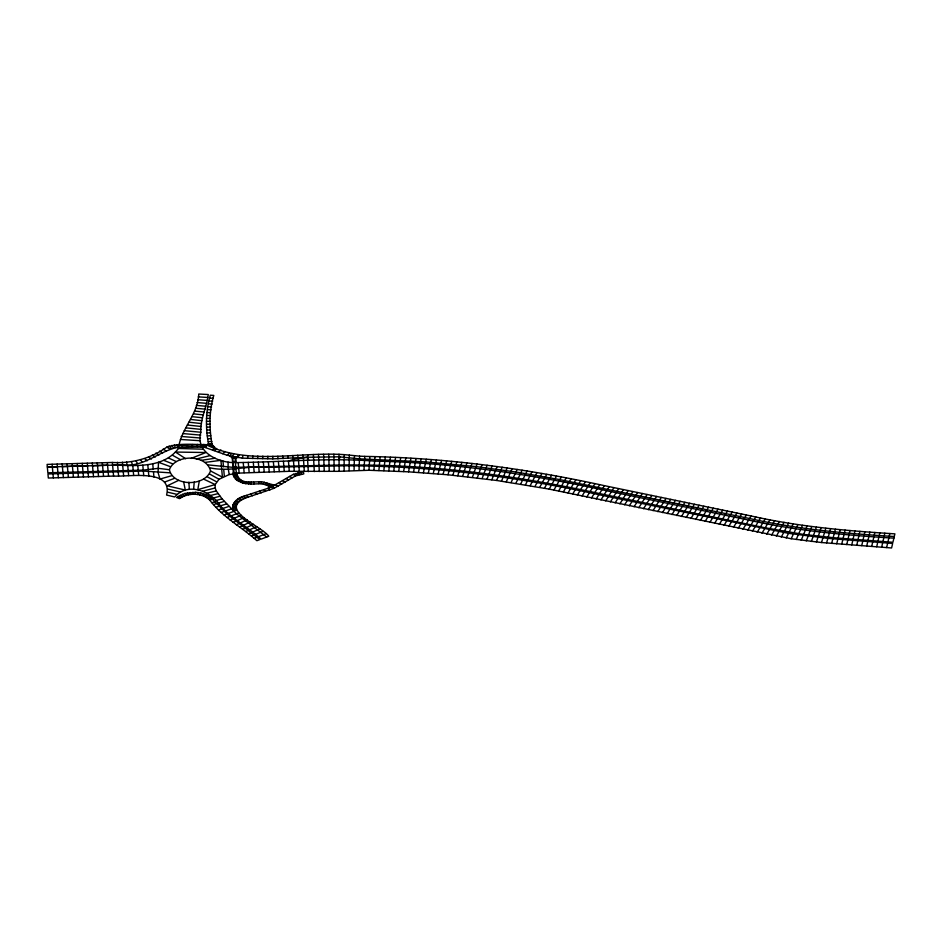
<?xml version="1.0" encoding="UTF-8"?>
<svg xmlns="http://www.w3.org/2000/svg" width="942" height="942" viewBox="0 0 942 942"><rect width="100%" height="100%" fill="white"/><g stroke="black" fill="none" stroke-linecap="round" stroke-linejoin="round"><path stroke-width="1.41" d="M344.136 470.988L344.136 465.795C429.835 465.654 515.25 476.299 598.877 494.691L788.513 533.337L827.865 538.377L892.651 543.428L891.591 547.973L821.518 542.533L791.186 538.742L549.198 489.122L496.622 480.455L447.98 474.792L408.592 471.836L368.97 470.27L339.179 471.33L289.276 471.318L239.15 473.096L229.212 474.556L219.027 479.278L215.176 484.553L215.176 487.968L216.271 490.912L222.076 498.848L236.466 513.802L266.704 537.022M208.312 464.924L233.604 467.409L344.136 464.924L344.148 454.633C298.143 451.477 249.312 465.76 205.992 444.671C193.051 444.648 179.321 442.822 166.899 447.061C150.92 458.46 131.856 463.629 112.357 462.451L47.1 464.406L47.854 472.813L143.243 470.105L158.433 468.339L169.372 469.717C173.198 486.59 204.826 486.661 210.537 470.953C206.698 454.079 175.082 454.009 169.372 469.717M231.52 453.561L229.73 455.952L232.309 457.93L233.498 475.792L236.689 480.232L243.177 483.246L251.161 484.106L251.184 482.068L261.499 481.715L274.581 485.154L293.327 474.332L303.265 471.871L303.807 473.873L295.47 475.945L274.181 488.239L245.674 497.953C217.402 509.728 261.711 526.178 268.8 536.245L261.087 539.13C248.182 527.226 232.285 518.912 220.381 505.854C211.185 491.041 187.788 481.774 174.717 496.976L166.581 495.056C173.045 468.304 128.607 477.041 113.582 476.075L48.325 478.03L47.96 473.967L143.325 471.024L169.795 472.813M349.105 470.67L349.164 465.807M344.136 464.924L349.176 464.936L349.294 455.116L344.148 454.633M354.074 470.376L354.18 465.843M349.176 464.936L354.204 464.971L354.439 455.634L349.294 455.116M228.305 513.437L233.804 511.412C229.554 504.359 237.572 497.67 243.943 496.175L268.046 488.262L275.653 484.8L278.09 486.26M893.887 538.165C845.151 535.174 796.355 530.829 748.631 520.078L606.648 490.747C530.381 474.097 452.796 462.722 374.657 461.109C327.475 457.494 280.386 462.287 233.18 462.616C216.907 462.086 195.265 451.748 200.846 432.26C200.163 419.108 206.757 407.356 208.253 394.533L198.738 394.027C198.044 414.468 180.888 428.74 178.403 448.486C163.237 468.775 134.812 465.583 112.593 465.065M57.368 466.714L47.336 467.008L122.637 464.853C143.361 467.609 158.727 451.348 177.414 447.403L203.861 447.038L227.222 455.292L242.33 458.153L272.791 458.86L272.886 456.246M359.043 470.105L359.196 465.89M354.204 464.971L359.232 465.018L359.573 456.163L354.439 455.634M205.921 447.497L206.816 444.742L208.5 443.776C205.415 427.68 205.697 411.03 210.313 395.204L213.799 395.428C208.959 411.466 209.183 428.292 212.08 444.612L215.117 447.685L212.562 449.97M252.68 458.53L252.797 455.928M257.696 458.613L257.825 455.999M262.724 458.695L262.853 456.081M267.752 458.778L267.881 456.163M364.001 470.176L364.224 466.007M364.271 465.065L364.801 456.387C445.46 457.753 525.707 468.421 604.458 485.672L751.174 515.981C798.392 526.66 846.681 530.829 894.9 533.855L892.922 542.286L833.152 537.682L803.608 534.432L765.198 527.791L604.281 494.574C523.787 476.993 441.751 465.301 359.232 465.018M368.97 470.27L369.229 466.137M369.299 465.124L369.853 456.635M247.616 458.448L247.793 455.846M373.927 470.388L374.245 466.29M374.327 465.207L374.987 456.764M193.628 489.063L194.24 481.974M378.884 470.529L379.261 466.467M379.367 465.313L380.132 456.905M383.841 470.694L384.265 466.631M384.395 465.478L385.266 457.07M388.799 470.882L389.282 466.82M389.411 465.666L390.4 457.259M393.756 471.082L394.286 467.032M394.439 465.866L395.534 457.471M195.265 494.362L195.559 492.336L198.267 492.572L203.425 493.632L209.854 496.54L226.963 513.932L259.827 539.601L256.872 540.696C241.387 526.896 222.406 516.946 209.736 500.096C201.847 492.572 188.188 492.548 179.451 498.648L176.578 497.47L184.879 493.455L195.559 492.336M202.895 446.955L203.272 444.353M398.702 471.306L399.29 467.256M399.455 466.102L400.668 457.706M403.647 471.565L404.283 467.515M404.471 466.361L405.802 457.965M248.57 484.082L248.9 482.057L251.184 482.068M408.592 471.836L409.287 467.785M409.476 466.631L410.924 458.248M199.315 480.938L197.796 489.675L215.176 484.553L203.743 479.172M413.526 472.13L414.28 468.08M414.492 466.926L416.034 458.554M418.46 472.437L419.261 468.398M419.496 467.244L421.156 458.884M423.394 472.778L424.253 468.739M424.489 467.597L426.267 459.237M856.761 545.265L857.762 540.802M858.021 539.648L859.905 531.3M861.742 545.642L862.754 541.179M863.013 540.025L864.886 531.677M866.734 546.019L867.735 541.556M867.994 540.402L869.878 532.053M871.715 546.384L872.716 541.921M872.975 540.779L874.859 532.43M876.708 546.76L877.708 542.298M877.968 541.144L879.84 532.795M881.688 547.137L882.689 542.674M882.948 541.52L884.832 533.172M428.316 473.143L429.222 469.104M429.481 467.95L431.377 459.602M851.768 544.923L852.781 540.425M853.04 539.283L854.947 530.899M886.646 547.549L887.67 543.051M887.941 541.897L889.849 533.502M846.752 544.57L847.8 540.049M848.059 538.895L850.002 530.487M433.238 473.52L434.203 469.493M434.474 468.339L436.476 460.002M841.724 544.205L842.807 539.66M843.09 538.506L845.104 530.075M251.161 484.106L261.005 483.729L261.499 481.715M836.684 543.828L837.827 539.248M838.109 538.106L840.229 529.651M438.148 473.92L439.172 469.905M439.467 468.751L441.562 460.426M242.33 458.153L243.001 455.575M831.633 543.428L832.846 538.824M833.152 537.682L835.389 529.204M443.058 474.344L444.129 470.329M444.436 469.187L446.661 460.862M308.164 454.597L307.433 457.27L307.928 465.336M447.98 474.792L449.087 470.776M449.416 469.634L451.748 461.321M826.57 542.992L827.865 538.377M828.195 537.234L830.573 528.733M452.867 475.263L454.044 471.259M454.374 470.117L456.823 461.815M821.518 542.533L822.908 537.894M823.249 536.752L825.804 528.25M203.861 447.038L204.65 444.471M457.753 475.757L458.99 471.754M459.343 470.611L461.886 462.322M462.64 476.263L463.923 472.272M464.288 471.13L466.949 462.852M816.431 542.039L817.939 537.376M818.315 536.233L821.083 527.72M467.515 476.805L468.857 472.813M469.246 471.671L472.013 463.405M472.389 477.358L473.779 473.367M474.179 472.236L477.064 463.982M811.345 541.497L812.993 536.822M813.393 535.68L816.384 527.167M477.253 477.935L478.701 473.956M479.113 472.813L482.104 464.583M197.526 494.562L198.267 492.572M482.104 478.536L483.611 474.556M484.035 473.426L487.132 465.195M806.281 540.896L808.059 536.222M808.495 535.08L811.733 526.578M339.049 459.566L340.086 456.917M486.955 479.148L488.509 475.18M488.945 474.05L492.16 465.843M491.795 479.796L493.396 475.84M493.855 474.709L497.176 466.502M801.23 540.225L803.137 535.562M803.608 534.432L807.094 525.966M204.92 447.226L205.992 444.671M496.622 480.455L498.283 476.499M498.754 475.38L502.18 467.197M248.9 482.057C235.559 482.999 234.864 468.445 235.912 458.73L238.291 455.01M501.45 481.138L503.158 477.194M503.64 476.075L507.185 467.903M239.021 455.092L237.914 457.624L231.72 457.07L233.71 454.138M796.19 539.507L798.251 534.868M798.745 533.749L802.478 525.306M506.254 481.845L508.021 477.912M508.527 476.782L512.165 468.633M511.059 482.575L512.872 478.642M513.39 477.523L517.146 469.387M245.815 483.788L246.722 481.833M791.186 538.742L793.364 534.126M793.894 533.007L797.874 524.612M515.851 483.328L517.723 479.407M518.253 478.289L522.115 470.164M520.632 484.094L522.551 480.185M523.104 479.066L527.073 470.965M786.229 537.906L788.513 533.337M789.078 532.218L793.258 523.893M525.412 484.883L527.379 480.985M527.944 479.867L532.006 471.777M530.181 485.695L532.195 481.798M532.772 480.691L536.94 472.613M781.295 537.022L783.685 532.513M784.274 531.394L788.631 523.128M534.938 486.519L536.999 482.634M537.588 481.527L541.85 473.473M539.695 487.367L541.791 483.493M542.392 482.386L546.737 474.344M261.005 483.729L263.171 484.011L264.231 482.08M544.452 488.239L546.584 484.365M547.196 483.258L551.612 475.239M776.408 536.116L778.869 531.641M779.481 530.534L784.003 522.327M269.942 489.97L268.046 488.262L268.906 487.344L268.399 485.872L263.171 484.011M549.198 489.122L551.364 485.248M551.988 484.141L556.486 476.134M553.931 490.017L556.145 486.154M556.769 485.048L561.326 477.052M771.557 535.174L774.077 530.746M774.713 529.639L779.364 521.491M558.677 490.923L560.902 487.061M561.538 485.966L566.166 477.983M563.41 491.842L565.671 487.991M566.307 486.884L570.993 478.913M766.729 534.22L769.308 529.828M769.955 528.721L774.701 520.632M568.014 492.972L570.416 488.922M571.076 487.826L575.798 479.867M572.618 494.126L575.173 489.864M575.833 488.768L580.602 480.82M765.198 527.791L770.038 519.737M761.948 533.231L764.551 528.886M577.352 495.068L579.919 490.817M580.578 489.722L585.382 481.774M582.074 496.022L584.652 491.783M585.323 490.688L590.163 482.74M757.168 532.242L759.794 527.92M760.465 526.825L765.351 518.818M199.728 494.915L200.905 493.007M586.795 496.987L589.398 492.748M590.069 491.653L594.932 483.717M591.517 497.953L594.131 493.714M594.802 492.619L599.689 484.694M752.411 531.241L755.048 526.955M755.731 525.86L760.641 517.888M596.251 498.93L598.877 494.691M599.548 493.596L604.458 485.672M600.972 499.908L603.598 495.669M604.281 494.574L609.191 486.649M747.689 530.228L750.315 525.977M750.998 524.882L755.908 516.946M605.706 500.885L608.332 496.646M609.015 495.551L613.925 487.626M610.44 501.862L613.065 497.623M613.737 496.528L618.659 488.604M615.173 502.84L617.799 498.601M618.47 497.506L623.392 489.581M619.907 503.817L622.532 499.578M623.204 498.483L628.126 490.558M624.64 504.794L627.266 500.555M627.937 499.46L632.859 491.536M629.374 505.772L632 501.533M632.671 500.438L637.593 492.513M634.107 506.749L636.733 502.51M637.404 501.415L642.314 493.49M638.841 507.726L641.467 503.487M642.138 502.392L647.048 494.468M643.563 508.704L646.2 504.465M646.871 503.369L651.782 495.445M648.308 509.681L650.934 505.442M651.617 504.359L656.527 496.422M653.03 510.658L655.656 506.419M656.338 505.336L661.249 497.4M657.763 511.636L660.389 507.397M661.072 506.313L665.982 498.377M662.497 512.613L665.123 508.374M665.806 507.291L670.716 499.354M667.23 513.59L669.856 509.351M670.539 508.268L675.449 500.332M671.964 514.567L674.59 510.34M675.273 509.245L680.183 501.309M676.697 515.545L679.323 511.318M680.006 510.223L684.916 502.298M681.431 516.534L684.057 512.295M684.74 511.2L689.65 503.275M686.165 517.511L688.79 513.272M689.462 512.177L694.384 504.253M690.898 518.489L693.524 514.25M694.195 513.154L699.117 505.23M695.632 519.466L698.258 515.227M698.929 514.132L703.851 506.207M700.365 520.443L702.991 516.204M703.662 515.109L708.584 507.185M705.099 521.421L707.725 517.182M708.396 516.086L713.318 508.162M709.832 522.398L712.458 518.159M713.129 517.064L718.039 509.139M714.566 523.375L717.192 519.136M717.863 518.041L722.773 510.117M719.288 524.353L721.925 520.114M722.596 519.018L727.507 511.094M724.021 525.33L726.647 521.091M727.33 519.996L732.24 512.071M728.755 526.307L731.381 522.068M732.064 520.973L736.974 513.049M733.488 527.284L736.114 523.045M736.797 521.95L741.707 514.026M738.222 528.262L740.848 524.023M741.531 522.928L746.441 515.003M742.955 529.239L745.581 525M746.264 523.905L751.174 515.981M243.177 483.246L244.637 481.397M201.823 495.433L203.425 493.632M265.22 484.506L266.822 482.693M227.222 455.292L229.33 452.984M214.258 450.594L216.707 448.404M218.473 452.172L220.934 449.97M222.701 453.738L225.15 451.548M240.728 482.457L242.706 480.773M203.79 496.116L205.78 494.432M267.104 485.177L269.212 483.552M205.58 496.929L207.935 495.41M238.55 481.444L240.975 479.973M207.181 497.871L209.854 496.54M178.733 480.314L167.24 485.813L185.303 490.064L183.584 481.656M239.621 527.108L242.341 525.813M243.507 525.259L250.301 522.033M240.304 522.987L247.193 519.831M242.789 529.333L245.521 528.05M246.686 527.496L253.516 524.294M274.581 485.154L268.658 487.791M236.371 524.788L239.127 523.528M245.78 531.535L248.558 530.287M249.748 529.745L256.742 526.602M233.169 522.41L235.971 521.185M237.172 520.655L244.19 517.594M236.689 480.232L239.504 479.007M248.676 533.773L251.502 532.56M252.715 532.042L259.898 528.957M268.906 487.344L274.122 485.201M230.06 519.972L232.921 518.783M234.146 518.277L241.293 515.321M251.502 536.045L254.364 534.868M255.6 534.361L262.959 531.347M191.026 458.448L205.909 452.525L175.447 452.054L185.656 458.695M227.022 517.511L229.872 516.393M231.179 515.875L238.703 512.943M254.222 538.353L257.142 537.223M258.391 536.728L265.927 533.773M208.547 498.919L211.491 497.8M164.579 482.092L174.635 478.3M224.09 515.003L226.963 513.932M268.399 485.872L271.59 484.718M894.276 536.528C845.739 533.572 797.132 529.204 749.596 518.524L559.866 479.619L515.945 472.001L476.134 466.62L425.702 461.91L359.467 458.86L339.026 456.811L307.433 457.27L293.374 459.39L288.464 461.156L288.841 465.807M268.882 486.543L272.886 485.142M225.538 510.964L231.438 508.88M221.252 512.46L224.196 511.424M218.52 509.881L221.57 508.868M222.877 508.433L228.977 506.407M215.965 507.243L219.05 506.278M220.381 505.854L226.575 503.923M209.736 500.096L212.845 499.142M235.194 478.854L238.326 477.924M213.528 504.559L216.66 503.64M218.002 503.24L224.267 501.403M171.585 475.734L159.987 479.066L158.056 472.543L158.492 462.275L170.349 466.655M211.891 502.675L215.059 501.792M215.73 500.602L222.076 498.848M202.601 491.218L215.176 487.968M213.457 497.953L220.004 496.257M344.136 465.795L268.823 467.244C249.147 465.065 229.306 472.154 210.113 467.856M196.313 459.013L210.16 455.587M206.934 493.196L216.271 490.912M210.549 495.468L218.026 493.632M234.134 477.382L237.478 476.758M233.522 510.929L236.889 510.34M201.164 460.355L215.188 458.212M205.262 462.369L220.911 460.32L222.406 477.147L210.537 470.953M232.898 509.387L236.36 509.045M233.498 475.792L236.972 475.498M207.275 435.922L210.773 435.699M207.817 438.807L211.314 438.583M272.791 458.86L307.433 457.27L308.635 459.884M208.335 441.657L211.844 441.504M233.369 475.145L236.878 474.992M62.396 466.561L87.488 465.807M92.516 465.666L107.576 465.218M232.603 507.82L236.112 507.726M232.533 461.18L236.053 461.109M232.403 458.789L235.912 458.73M232.874 466.985L236.395 466.914M233.216 472.778L236.736 472.707M208.5 443.776L212.009 443.717M206.475 421.333L209.995 421.298M206.569 424.23L210.09 424.194M206.675 427.138L210.196 427.091M206.769 430.035L210.29 429.999M206.875 432.943L210.384 432.896M206.404 418.413L209.925 418.413M178.403 448.486L202.648 449.181M206.545 415.457L210.054 415.563M179.416 445.472L201.188 446.367M359.573 456.163L364.801 456.387M232.65 506.266L236.159 506.431M206.934 412.514L210.443 412.726M198.244 396.876L207.758 397.465M209.748 398.089L213.245 398.313M209.183 400.974L212.68 401.198M208.618 403.847L212.115 404.083M208.064 406.732L211.55 406.968M207.499 409.617L210.996 409.852M180.393 439.455L200.375 440.738M197.679 399.726L207.205 400.397M232.309 457.93L236.148 458.201M197.043 402.564L206.557 403.317M181.135 436.464L200.516 438.018M208.135 444.294L212.08 444.612M196.336 405.401L205.839 406.226M182.689 433.555L200.752 435.122M195.583 408.239L205.015 409.134M184.279 430.682L200.846 432.26M194.77 411.077L204.131 412.019M185.857 427.845L201.046 429.387M193.922 413.915L203.213 414.892M187.411 425.019L201.247 426.502M192.027 416.647L202.389 417.777M188.965 422.216L201.447 423.582M190.508 419.425L201.788 420.674M233.039 504.688L236.477 505.1M233.687 503.299L237.031 503.935M207.782 444.542L212.668 445.601M167.935 489.11L180.546 492.077M167.664 492.183L177.108 494.409M234.805 501.709L237.961 502.604M207.37 444.695L213.74 446.767M235.971 500.508L238.95 501.591M163.767 460.355L172.657 463.853M168.43 457.977L176.154 461.498M237.796 499.072L240.469 500.39M178.238 496.281L180.84 497.647M207.24 476.805L216.566 481.786M289.488 476.44L292.044 477.841M286.027 478.548L288.582 479.937M282.565 480.644L285.108 482.045M279.103 482.751L281.646 484.153M172.362 455.186L180.593 459.731M209.56 474.003L219.027 479.278M271.437 486.308L274.181 488.239M163.154 449.087L166.263 450.983M159.504 451.088L162.625 452.984M155.866 453.09L158.974 454.986M152.215 455.092L155.336 456.988M239.433 498.071L241.858 499.554M180.275 495.151L182.536 496.705M166.899 447.061L169.807 449.063M148.601 456.988L151.474 459.013M293.327 474.332L295.47 475.945M241.811 496.952L243.848 498.612M182.489 494.22L184.373 495.928M144.727 458.613L147.14 460.826M169.113 446.155L171.42 448.404M295.588 473.449L297.366 475.204M263.784 489.699L265.514 491.465M259.415 491.123L261.146 492.89M255.035 492.56L256.766 494.326M250.666 493.985L252.397 495.751M246.286 495.41L248.017 497.188M243.943 496.175L245.674 497.953M140.523 459.943L142.442 462.31M184.879 493.455L186.375 495.292M298.025 472.743L299.415 474.603M171.762 445.425L173.363 447.862M136.06 460.956L137.461 463.44M187.517 492.866L188.565 494.797M300.604 472.213L301.57 474.156M174.388 444.989L175.294 447.544M131.421 461.651L132.269 464.218M190.096 492.489L190.72 494.491M253.551 481.915L253.94 483.941M302.712 454.915L303.171 457.518M297.707 455.222L298.167 457.812M292.703 455.516L293.174 458.106M287.71 455.81L288.17 458.401M228.235 468.716L229.212 474.556M282.753 456.081L283.106 458.683M126.664 461.992L126.958 464.606M268.34 461.733L268.753 466.372M268.823 467.244L269.235 471.883M263.313 461.886L263.725 466.525M263.807 467.397L264.219 472.036M258.296 462.039L258.709 466.679M258.791 467.55L259.203 472.178M253.28 462.181L253.692 466.82M253.763 467.691L254.175 472.331M248.252 462.334L248.664 466.973M248.747 467.844L249.159 472.472M243.236 462.487L243.648 467.126M243.731 467.997L244.143 472.696M238.22 462.628L238.632 467.267M238.703 468.139L239.15 473.096M233.18 462.616L233.604 467.409M233.687 468.292L234.169 473.685M222.971 460.991L223.49 466.785M223.725 469.516L224.326 476.193M152.734 463.652L153.24 469.304M153.464 471.742L153.935 477.076M147.776 464.512L148.259 469.87M148.377 471.212L148.824 476.193M142.807 465.148L143.243 470.105M143.325 471.024L143.737 475.651M137.803 465.56L138.227 470.258M138.309 471.13L138.686 475.416M132.787 465.772L133.211 470.411M133.281 471.283L133.658 475.475M127.771 465.925L128.183 470.553M128.265 471.424L128.642 475.628M122.401 462.157L123.166 470.706M123.249 471.577L123.626 475.781M117.385 462.31L118.15 470.859M118.221 471.73L118.598 475.934M112.357 462.451L113.122 470.976M113.205 471.918L113.582 476.075M107.341 462.604L108.094 471.082M108.189 472.095L108.566 476.228M102.325 462.757L103.078 471.2M103.173 472.283L103.538 476.381M97.297 462.899L98.05 471.306M98.156 472.472L98.521 476.534M92.281 463.052L93.034 471.459M93.14 472.625L93.505 476.676M87.265 463.205L88.018 471.612M88.112 472.766L88.477 476.829M82.237 463.358L82.99 471.765M83.096 472.919L83.461 476.982M77.22 463.499L77.974 471.907M78.08 473.072L78.445 477.135M72.204 463.652L72.958 472.06M73.052 473.225L73.417 477.276M67.176 463.805L67.93 472.213M68.036 473.367L68.401 477.429M62.16 463.947L62.914 472.366M63.02 473.52L63.385 477.582M57.144 464.1L57.898 472.507M57.992 473.673L58.357 477.724M52.116 464.253L52.87 472.66M52.976 473.814L53.341 477.877M273.357 461.58L273.769 466.231M273.851 467.102L274.252 471.742M278.385 461.439L278.797 466.078M278.867 466.949L279.268 471.589M283.424 461.297L283.813 465.937M283.883 466.808L284.272 471.447M192.816 492.313L192.992 494.35M288.911 466.667L289.276 471.318M293.374 459.39L293.857 465.666M293.928 466.537L294.293 471.294M298.379 458.624L298.885 465.548M298.944 466.42L299.297 471.271M303.395 457.883L303.913 465.43M303.972 466.302L304.313 471.483M188.883 482.222L189.342 489.204M307.987 466.208L308.328 471.659M200.528 444.353L200.681 446.967M197.361 444.412L197.502 447.026M192.333 444.506L192.486 447.12M187.317 444.6L187.458 447.214M182.289 444.695L182.43 447.309M177.261 444.789L177.414 447.403M313.368 454.491L313.957 465.218M314.004 466.09L314.31 471.601M277.819 456.234L277.949 458.848M318.478 454.397L318.985 465.136M319.032 466.007L319.291 471.53M258.697 481.621L258.791 483.658M323.601 454.327L324.013 465.065M324.048 465.937L324.272 471.459M328.723 454.268L329.041 465.007M329.076 465.878L329.241 471.389M333.857 454.221L334.08 464.959M334.092 465.831L334.21 471.353M338.99 454.197L339.108 464.936M339.12 465.807L339.179 471.33M228.105 462.098L228.105 467.256"/></g></svg>
